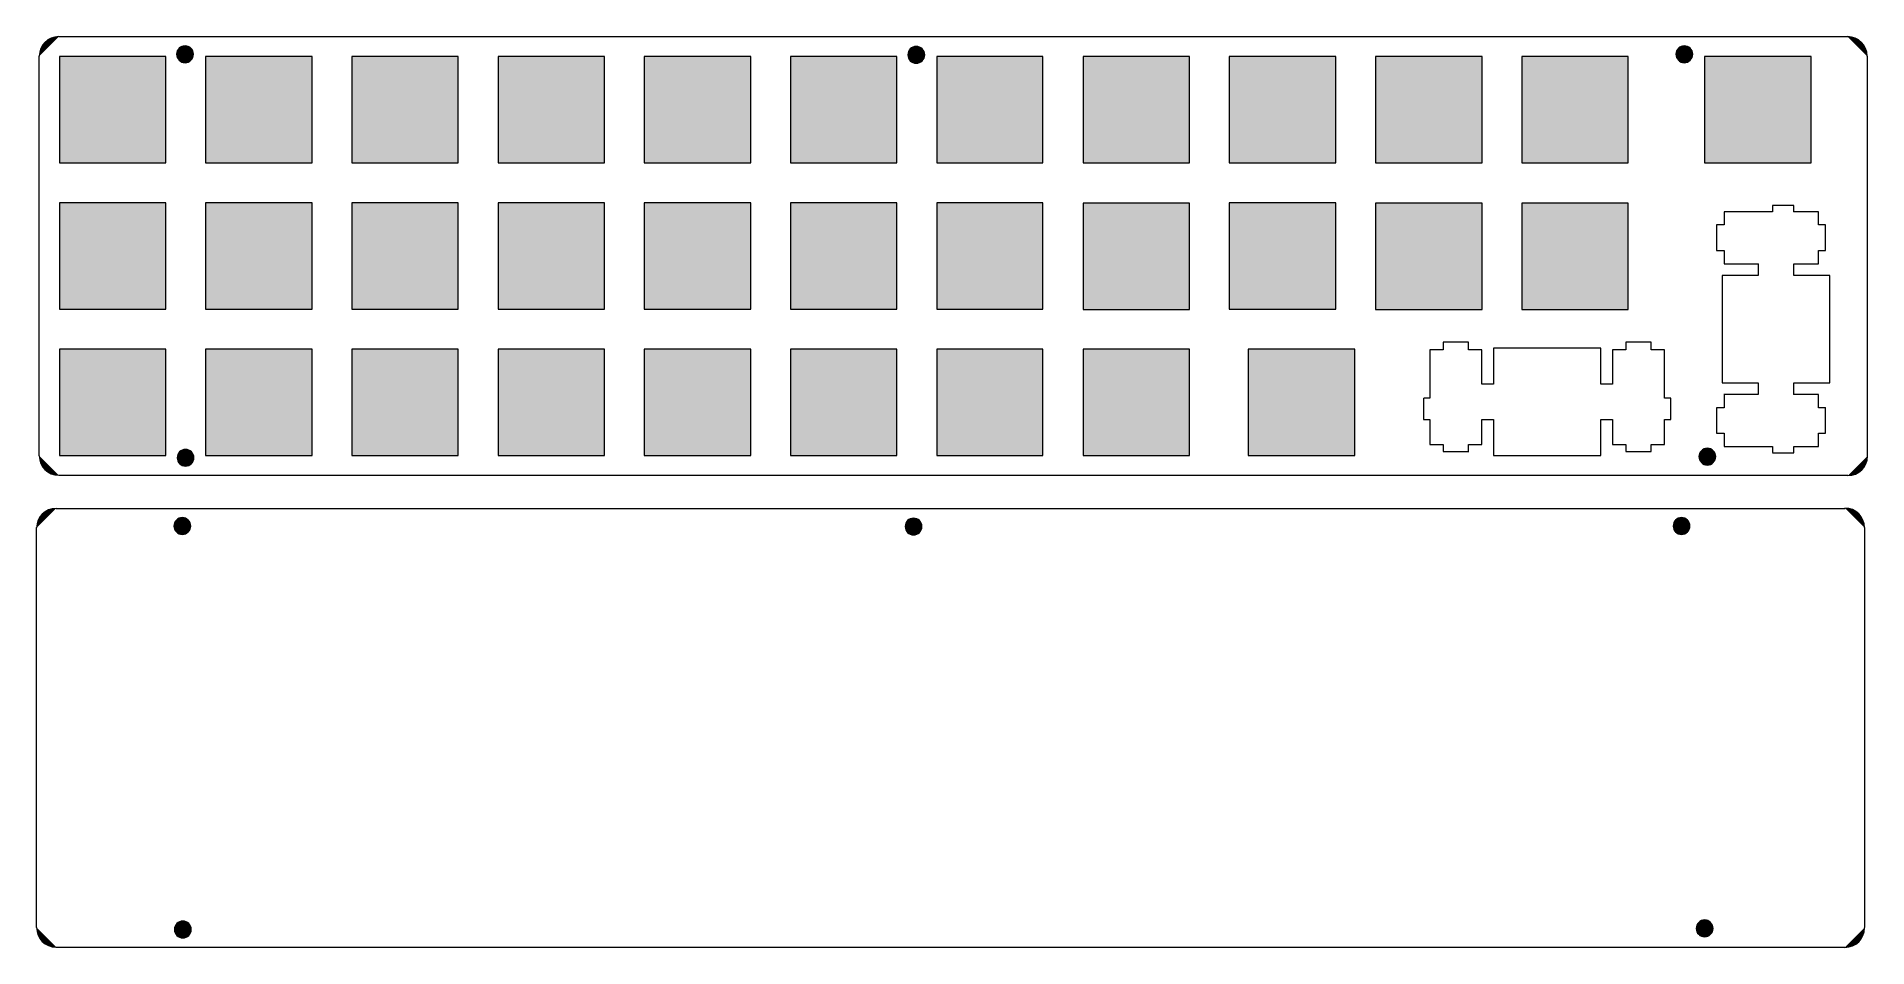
# Model space of a CAD drawing. Header units: millimetres. Extents: x 24 to 263, y 39 to 158.
import ezdxf

# ---------------------------------------------------------------- set-up
doc = ezdxf.new("R2010")
doc.units = ezdxf.units.MM
doc.header["$MEASUREMENT"] = 0
doc.layers.add('_U+30EC_U+30A4_U+30E4_U+30FC 1', color=7, linetype='Continuous')

# ---------------------------------------------------------------- blocks, each defined once
blk = doc.blocks.new('block 5')
at = {"layer": '_U+30EC_U+30A4_U+30E4_U+30FC 1', "true_color": 0xffffff}
h = blk.add_hatch(color=7, dxfattribs=at)
h.dxf.hatch_style = 2
edge = h.paths.add_edge_path()
edge.add_spline(control_points=[(27.02, 157.69), (25.61, 157.69), (24.48, 156.56), (24.48, 155.15)], knot_values=[0, 0, 0, 0, 0.352778, 0.352778, 0.352778, 0.352778], degree=3, periodic=0)
edge.add_line((24.48, 155.15), (27.02, 157.69))
h = blk.add_hatch(color=7, dxfattribs=at)
h.dxf.hatch_style = 2
edge = h.paths.add_edge_path()
edge.add_spline(control_points=[(262.57, 155.15), (262.57, 156.56), (261.44, 157.69), (260.03, 157.69)], knot_values=[0, 0, 0, 0, 0.352778, 0.352778, 0.352778, 0.352778], degree=3, periodic=0)
edge.add_line((260.03, 157.69), (262.57, 155.15))
h = blk.add_hatch(color=7, dxfattribs=at)
h.dxf.hatch_style = 2
edge = h.paths.add_edge_path()
edge.add_spline(control_points=[(24.48, 103.12), (24.48, 101.71), (25.61, 100.58), (27.02, 100.58)], knot_values=[0, 0, 0, 0, 0.352778, 0.352778, 0.352778, 0.352778], degree=3, periodic=0)
edge.add_line((27.02, 100.58), (24.48, 103.12))
h = blk.add_hatch(color=7, dxfattribs=at)
h.dxf.hatch_style = 2
edge = h.paths.add_edge_path()
edge.add_spline(control_points=[(260.07, 100.54), (261.48, 100.54), (262.61, 101.67), (262.61, 103.08)], knot_values=[0, 0, 0, 0, 0.352778, 0.352778, 0.352778, 0.352778], degree=3, periodic=0)
edge.add_line((262.61, 103.08), (260.07, 100.54))
at = {"layer": '_U+30EC_U+30A4_U+30E4_U+30FC 1', "color": 7, "lineweight": 5, "true_color": 0xffffff}
for points in [[(27.02, 157.69), (260.07, 157.69)], [(24.48, 103.12), (24.48, 155.19)], [(262.57, 155.15), (262.57, 103.08)], [(260.07, 100.54), (27.02, 100.54)]]:
    blk.add_lwpolyline(points, dxfattribs=at)
for points in [[(27.02, 157.69), (25.61, 157.69), (24.48, 156.56), (24.48, 155.15)], [(262.57, 155.15), (262.57, 156.56), (261.44, 157.69), (260.03, 157.69)], [(24.48, 103.12), (24.48, 101.71), (25.61, 100.58), (27.02, 100.58)], [(260.07, 100.54), (261.48, 100.54), (262.61, 101.67), (262.61, 103.08)]]:
    blk.add_open_spline(points, degree=3, dxfattribs=at)
blk = doc.blocks.new('block 6')
at = {"layer": '_U+30EC_U+30A4_U+30E4_U+30FC 1', "true_color": 0xffffff}
h = blk.add_hatch(color=7, dxfattribs=at)
h.dxf.hatch_style = 2
edge = h.paths.add_edge_path()
edge.add_spline(control_points=[(43.46, 156.49), (44.07, 156.49), (44.56, 156), (44.56, 155.4), (44.56, 154.79), (44.07, 154.3), (43.46, 154.3), (42.86, 154.3), (42.37, 154.79), (42.37, 155.4), (42.37, 156), (42.86, 156.49), (43.46, 156.49)], knot_values=[0, 0, 0, 0, 1, 1, 1, 2, 2, 2, 3, 3, 3, 4, 4, 4, 4], degree=3, periodic=1)
h = blk.add_hatch(color=7, dxfattribs=at)
h.dxf.hatch_style = 2
edge = h.paths.add_edge_path()
edge.add_spline(control_points=[(138.71, 156.42), (139.32, 156.42), (139.81, 155.93), (139.81, 155.33), (139.81, 154.72), (139.32, 154.23), (138.71, 154.23), (138.11, 154.23), (137.62, 154.72), (137.62, 155.33), (137.62, 155.93), (138.11, 156.42), (138.71, 156.42)], knot_values=[0, 0, 0, 0, 1, 1, 1, 2, 2, 2, 3, 3, 3, 4, 4, 4, 4], degree=3, periodic=1)
h = blk.add_hatch(color=7, dxfattribs=at)
h.dxf.hatch_style = 2
edge = h.paths.add_edge_path()
edge.add_spline(control_points=[(238.76, 156.49), (239.36, 156.49), (239.85, 156), (239.85, 155.4), (239.85, 154.79), (239.36, 154.3), (238.76, 154.3), (238.16, 154.3), (237.67, 154.79), (237.67, 155.4), (237.67, 156), (238.16, 156.49), (238.76, 156.49)], knot_values=[0, 0, 0, 0, 1, 1, 1, 2, 2, 2, 3, 3, 3, 4, 4, 4, 4], degree=3, periodic=1)
h = blk.add_hatch(color=7, dxfattribs=at)
h.dxf.hatch_style = 2
edge = h.paths.add_edge_path()
edge.add_spline(control_points=[(43.53, 103.96), (44.14, 103.96), (44.63, 103.47), (44.63, 102.87), (44.63, 102.27), (44.14, 101.78), (43.53, 101.78), (42.93, 101.78), (42.44, 102.27), (42.44, 102.87), (42.44, 103.47), (42.93, 103.96), (43.53, 103.96)], knot_values=[0, 0, 0, 0, 1, 1, 1, 2, 2, 2, 3, 3, 3, 4, 4, 4, 4], degree=3, periodic=1)
h = blk.add_hatch(color=7, dxfattribs=at)
h.dxf.hatch_style = 2
edge = h.paths.add_edge_path()
edge.add_spline(control_points=[(241.76, 104.1), (242.36, 104.1), (242.85, 103.62), (242.85, 103.01), (242.85, 102.41), (242.36, 101.92), (241.76, 101.92), (241.15, 101.92), (240.67, 102.41), (240.67, 103.01), (240.67, 103.62), (241.15, 104.1), (241.76, 104.1)], knot_values=[0, 0, 0, 0, 1, 1, 1, 2, 2, 2, 3, 3, 3, 4, 4, 4, 4], degree=3, periodic=1)
at = {"layer": '_U+30EC_U+30A4_U+30E4_U+30FC 1', "color": 7, "lineweight": 5, "true_color": 0xffffff}
for points in [[(43.46, 156.49), (44.07, 156.49), (44.56, 156), (44.56, 155.4), (44.56, 154.79), (44.07, 154.3), (43.46, 154.3), (42.86, 154.3), (42.37, 154.79), (42.37, 155.4), (42.37, 156), (42.86, 156.49), (43.46, 156.49)], [(138.71, 156.42), (139.32, 156.42), (139.81, 155.93), (139.81, 155.33), (139.81, 154.72), (139.32, 154.23), (138.71, 154.23), (138.11, 154.23), (137.62, 154.72), (137.62, 155.33), (137.62, 155.93), (138.11, 156.42), (138.71, 156.42)], [(238.76, 156.49), (239.36, 156.49), (239.85, 156), (239.85, 155.4), (239.85, 154.79), (239.36, 154.3), (238.76, 154.3), (238.16, 154.3), (237.67, 154.79), (237.67, 155.4), (237.67, 156), (238.16, 156.49), (238.76, 156.49)], [(43.53, 103.96), (44.14, 103.96), (44.63, 103.47), (44.63, 102.87), (44.63, 102.27), (44.14, 101.78), (43.53, 101.78), (42.93, 101.78), (42.44, 102.27), (42.44, 102.87), (42.44, 103.47), (42.93, 103.96), (43.53, 103.96)], [(241.76, 104.1), (242.36, 104.1), (242.85, 103.62), (242.85, 103.01), (242.85, 102.41), (242.36, 101.92), (241.76, 101.92), (241.15, 101.92), (240.67, 102.41), (240.67, 103.01), (240.67, 103.62), (241.15, 104.1), (241.76, 104.1)]]:
    blk.add_open_spline(points, degree=3, knots=[0, 0, 0, 0, 1, 1, 1, 2, 2, 2, 3, 3, 3, 4, 4, 4, 4], dxfattribs=at)
blk = doc.blocks.new('block 7')
at = {"layer": '_U+30EC_U+30A4_U+30E4_U+30FC 1', "true_color": 0xffffff}
h = blk.add_hatch(color=7, dxfattribs=at)
h.dxf.hatch_style = 2
edge = h.paths.add_edge_path()
edge.add_spline(control_points=[(26.67, 96.27), (25.26, 96.27), (24.13, 95.14), (24.13, 93.73)], knot_values=[0, 0, 0, 0, 0.352778, 0.352778, 0.352778, 0.352778], degree=3, periodic=0)
edge.add_line((24.13, 93.73), (26.67, 96.27))
h = blk.add_hatch(color=7, dxfattribs=at)
h.dxf.hatch_style = 2
edge = h.paths.add_edge_path()
edge.add_spline(control_points=[(262.22, 93.77), (262.22, 95.18), (261.09, 96.31), (259.68, 96.31)], knot_values=[0, 0, 0, 0, 0.352778, 0.352778, 0.352778, 0.352778], degree=3, periodic=0)
edge.add_line((259.68, 96.31), (262.22, 93.77))
h = blk.add_hatch(color=7, dxfattribs=at)
h.dxf.hatch_style = 2
edge = h.paths.add_edge_path()
edge.add_spline(control_points=[(24.13, 41.7), (24.13, 40.29), (25.26, 39.16), (26.67, 39.16)], knot_values=[0, 0, 0, 0, 0.352778, 0.352778, 0.352778, 0.352778], degree=3, periodic=0)
edge.add_line((26.67, 39.16), (24.13, 41.7))
h = blk.add_hatch(color=7, dxfattribs=at)
h.dxf.hatch_style = 2
edge = h.paths.add_edge_path()
edge.add_spline(control_points=[(259.68, 39.12), (261.09, 39.12), (262.22, 40.25), (262.22, 41.66)], knot_values=[0, 0, 0, 0, 0.352778, 0.352778, 0.352778, 0.352778], degree=3, periodic=0)
edge.add_line((262.22, 41.66), (259.68, 39.12))
at = {"layer": '_U+30EC_U+30A4_U+30E4_U+30FC 1', "color": 7, "lineweight": 5, "true_color": 0xffffff}
for points in [[(26.67, 96.27), (259.71, 96.27)], [(24.13, 41.7), (24.13, 93.77)], [(262.22, 93.77), (262.22, 41.7)], [(259.68, 39.12), (26.63, 39.12)]]:
    blk.add_lwpolyline(points, dxfattribs=at)
for points in [[(26.67, 96.27), (25.26, 96.27), (24.13, 95.14), (24.13, 93.73)], [(262.22, 93.77), (262.22, 95.18), (261.09, 96.31), (259.68, 96.31)], [(24.13, 41.7), (24.13, 40.29), (25.26, 39.16), (26.67, 39.16)], [(259.68, 39.12), (261.09, 39.12), (262.22, 40.25), (262.22, 41.66)]]:
    blk.add_open_spline(points, degree=3, dxfattribs=at)
blk = doc.blocks.new('block 8')
at = {"layer": '_U+30EC_U+30A4_U+30E4_U+30FC 1', "true_color": 0xffffff}
h = blk.add_hatch(color=7, dxfattribs=at)
h.dxf.hatch_style = 2
edge = h.paths.add_edge_path()
edge.add_spline(control_points=[(43.11, 95.07), (43.71, 95.07), (44.2, 94.58), (44.2, 93.98), (44.2, 93.38), (43.71, 92.89), (43.11, 92.89), (42.51, 92.89), (42.02, 93.38), (42.02, 93.98), (42.02, 94.58), (42.51, 95.07), (43.11, 95.07)], knot_values=[0, 0, 0, 0, 1, 1, 1, 2, 2, 2, 3, 3, 3, 4, 4, 4, 4], degree=3, periodic=1)
h = blk.add_hatch(color=7, dxfattribs=at)
h.dxf.hatch_style = 2
edge = h.paths.add_edge_path()
edge.add_spline(control_points=[(138.36, 95), (138.96, 95), (139.45, 94.51), (139.45, 93.91), (139.45, 93.31), (138.96, 92.82), (138.36, 92.82), (137.76, 92.82), (137.27, 93.31), (137.27, 93.91), (137.27, 94.51), (137.76, 95), (138.36, 95)], knot_values=[0, 0, 0, 0, 1, 1, 1, 2, 2, 2, 3, 3, 3, 4, 4, 4, 4], degree=3, periodic=1)
h = blk.add_hatch(color=7, dxfattribs=at)
h.dxf.hatch_style = 2
edge = h.paths.add_edge_path()
edge.add_spline(control_points=[(238.41, 95.07), (239.01, 95.07), (239.5, 94.58), (239.5, 93.98), (239.5, 93.38), (239.01, 92.89), (238.41, 92.89), (237.8, 92.89), (237.31, 93.38), (237.31, 93.98), (237.31, 94.58), (237.8, 95.07), (238.41, 95.07)], knot_values=[0, 0, 0, 0, 1, 1, 1, 2, 2, 2, 3, 3, 3, 4, 4, 4, 4], degree=3, periodic=1)
h = blk.add_hatch(color=7, dxfattribs=at)
h.dxf.hatch_style = 2
edge = h.paths.add_edge_path()
edge.add_spline(control_points=[(43.18, 42.55), (43.78, 42.55), (44.27, 42.06), (44.27, 41.45), (44.27, 40.85), (43.78, 40.36), (43.18, 40.36), (42.58, 40.36), (42.09, 40.85), (42.09, 41.45), (42.09, 42.06), (42.58, 42.55), (43.18, 42.55)], knot_values=[0, 0, 0, 0, 1, 1, 1, 2, 2, 2, 3, 3, 3, 4, 4, 4, 4], degree=3, periodic=1)
h = blk.add_hatch(color=7, dxfattribs=at)
h.dxf.hatch_style = 2
edge = h.paths.add_edge_path()
edge.add_spline(control_points=[(241.41, 42.69), (242.01, 42.69), (242.5, 42.2), (242.5, 41.59), (242.5, 40.99), (242.01, 40.5), (241.41, 40.5), (240.8, 40.5), (240.31, 40.99), (240.31, 41.59), (240.31, 42.2), (240.8, 42.69), (241.41, 42.69)], knot_values=[0, 0, 0, 0, 1, 1, 1, 2, 2, 2, 3, 3, 3, 4, 4, 4, 4], degree=3, periodic=1)
at = {"layer": '_U+30EC_U+30A4_U+30E4_U+30FC 1', "color": 7, "lineweight": 5, "true_color": 0xffffff}
for points in [[(43.11, 95.07), (43.71, 95.07), (44.2, 94.58), (44.2, 93.98), (44.2, 93.38), (43.71, 92.89), (43.11, 92.89), (42.51, 92.89), (42.02, 93.38), (42.02, 93.98), (42.02, 94.58), (42.51, 95.07), (43.11, 95.07)], [(138.36, 95), (138.96, 95), (139.45, 94.51), (139.45, 93.91), (139.45, 93.31), (138.96, 92.82), (138.36, 92.82), (137.76, 92.82), (137.27, 93.31), (137.27, 93.91), (137.27, 94.51), (137.76, 95), (138.36, 95)], [(238.41, 95.07), (239.01, 95.07), (239.5, 94.58), (239.5, 93.98), (239.5, 93.38), (239.01, 92.89), (238.41, 92.89), (237.8, 92.89), (237.31, 93.38), (237.31, 93.98), (237.31, 94.58), (237.8, 95.07), (238.41, 95.07)], [(43.18, 42.55), (43.78, 42.55), (44.27, 42.06), (44.27, 41.45), (44.27, 40.85), (43.78, 40.36), (43.18, 40.36), (42.58, 40.36), (42.09, 40.85), (42.09, 41.45), (42.09, 42.06), (42.58, 42.55), (43.18, 42.55)], [(241.41, 42.69), (242.01, 42.69), (242.5, 42.2), (242.5, 41.59), (242.5, 40.99), (242.01, 40.5), (241.41, 40.5), (240.8, 40.5), (240.31, 40.99), (240.31, 41.59), (240.31, 42.2), (240.8, 42.69), (241.41, 42.69)]]:
    blk.add_open_spline(points, degree=3, knots=[0, 0, 0, 0, 1, 1, 1, 2, 2, 2, 3, 3, 3, 4, 4, 4, 4], dxfattribs=at)

msp = doc.modelspace()

# ---------------------------------------------------------------- hatches: boundary and pattern name
at = {"layer": '_U+30EC_U+30A4_U+30E4_U+30FC 1', "true_color": 0xffffff}
h = msp.add_hatch(color=7, dxfattribs=at)
h.dxf.hatch_style = 2
h.paths.add_polyline_path([(27.09, 155.12), (27.09, 141.25), (40.96, 141.25), (40.96, 155.12)])
h = msp.add_hatch(color=7, dxfattribs=at)
h.dxf.hatch_style = 2
h.paths.add_polyline_path([(46.14, 155.12), (46.14, 141.25), (60.01, 141.25), (60.01, 155.12)])
h = msp.add_hatch(color=7, dxfattribs=at)
h.dxf.hatch_style = 2
h.paths.add_polyline_path([(65.19, 155.12), (65.19, 141.25), (79.06, 141.25), (79.06, 155.12)])
h = msp.add_hatch(color=7, dxfattribs=at)
h.dxf.hatch_style = 2
h.paths.add_polyline_path([(84.24, 155.12), (84.24, 141.25), (98.11, 141.25), (98.11, 155.12)])
h = msp.add_hatch(color=7, dxfattribs=at)
h.dxf.hatch_style = 2
h.paths.add_polyline_path([(103.29, 155.12), (103.29, 141.25), (117.16, 141.25), (117.16, 155.12)])
h = msp.add_hatch(color=7, dxfattribs=at)
h.dxf.hatch_style = 2
h.paths.add_polyline_path([(122.34, 155.12), (122.34, 141.25), (136.17, 141.25), (136.17, 155.12)])
h = msp.add_hatch(color=7, dxfattribs=at)
h.dxf.hatch_style = 2
h.paths.add_polyline_path([(141.39, 155.12), (141.39, 141.25), (155.22, 141.25), (155.22, 155.12)])
h = msp.add_hatch(color=7, dxfattribs=at)
h.dxf.hatch_style = 2
h.paths.add_polyline_path([(160.44, 155.12), (160.44, 141.25), (174.31, 141.25), (174.31, 155.12)])
h = msp.add_hatch(color=7, dxfattribs=at)
h.dxf.hatch_style = 2
h.paths.add_polyline_path([(179.49, 155.12), (179.49, 141.25), (193.36, 141.25), (193.36, 155.12)])
h = msp.add_hatch(color=7, dxfattribs=at)
h.dxf.hatch_style = 2
h.paths.add_polyline_path([(198.54, 155.12), (198.54, 141.25), (212.41, 141.25), (212.41, 155.12)])
h = msp.add_hatch(color=7, dxfattribs=at)
h.dxf.hatch_style = 2
h.paths.add_polyline_path([(217.59, 155.12), (217.59, 141.25), (231.46, 141.25), (231.46, 155.12)])
h = msp.add_hatch(color=7, dxfattribs=at)
h.dxf.hatch_style = 2
h.paths.add_polyline_path([(241.41, 155.12), (241.41, 141.25), (255.27, 141.25), (255.27, 155.12)])
h = msp.add_hatch(color=7, dxfattribs=at)
h.dxf.hatch_style = 2
h.paths.add_polyline_path([(27.09, 136.07), (27.09, 122.2), (40.96, 122.2), (40.96, 136.07)])
h = msp.add_hatch(color=7, dxfattribs=at)
h.dxf.hatch_style = 2
h.paths.add_polyline_path([(46.14, 136.07), (46.14, 122.2), (60.01, 122.2), (60.01, 136.07)])
h = msp.add_hatch(color=7, dxfattribs=at)
h.dxf.hatch_style = 2
h.paths.add_polyline_path([(65.19, 136.07), (65.19, 122.2), (79.06, 122.2), (79.06, 136.07)])
h = msp.add_hatch(color=7, dxfattribs=at)
h.dxf.hatch_style = 2
h.paths.add_polyline_path([(84.24, 136.07), (84.24, 122.2), (98.11, 122.2), (98.11, 136.07)])
h = msp.add_hatch(color=7, dxfattribs=at)
h.dxf.hatch_style = 2
h.paths.add_polyline_path([(103.29, 136.07), (103.29, 122.2), (117.16, 122.2), (117.16, 136.07)])
h = msp.add_hatch(color=7, dxfattribs=at)
h.dxf.hatch_style = 2
h.paths.add_polyline_path([(122.34, 136.07), (122.34, 122.2), (136.17, 122.2), (136.17, 136.07)])
h = msp.add_hatch(color=7, dxfattribs=at)
h.dxf.hatch_style = 2
h.paths.add_polyline_path([(141.39, 136.07), (141.39, 122.2), (155.22, 122.2), (155.22, 136.07)])
h = msp.add_hatch(color=7, dxfattribs=at)
h.dxf.hatch_style = 2
h.paths.add_polyline_path([(160.44, 136.03), (160.44, 122.17), (174.31, 122.17), (174.31, 136.03)])
h = msp.add_hatch(color=7, dxfattribs=at)
h.dxf.hatch_style = 2
h.paths.add_polyline_path([(179.49, 136.07), (179.49, 122.2), (193.36, 122.2), (193.36, 136.07)])
h = msp.add_hatch(color=7, dxfattribs=at)
h.dxf.hatch_style = 2
h.paths.add_polyline_path([(198.54, 136.03), (198.54, 122.17), (212.41, 122.17), (212.41, 136.03)])
h = msp.add_hatch(color=7, dxfattribs=at)
h.dxf.hatch_style = 2
h.paths.add_polyline_path([(217.59, 136.03), (217.59, 122.17), (231.46, 122.17), (231.46, 136.03)])
h = msp.add_hatch(color=7, dxfattribs=at)
h.dxf.hatch_style = 2
h.paths.add_polyline_path([(27.09, 117.02), (27.09, 103.15), (40.96, 103.15), (40.96, 117.02)])
h = msp.add_hatch(color=7, dxfattribs=at)
h.dxf.hatch_style = 2
h.paths.add_polyline_path([(46.14, 117.02), (46.14, 103.15), (60.01, 103.15), (60.01, 117.02)])
h = msp.add_hatch(color=7, dxfattribs=at)
h.dxf.hatch_style = 2
h.paths.add_polyline_path([(65.19, 117.02), (65.19, 103.15), (79.06, 103.15), (79.06, 117.02)])
h = msp.add_hatch(color=7, dxfattribs=at)
h.dxf.hatch_style = 2
h.paths.add_polyline_path([(84.24, 117.02), (84.24, 103.15), (98.11, 103.15), (98.11, 117.02)])
h = msp.add_hatch(color=7, dxfattribs=at)
h.dxf.hatch_style = 2
h.paths.add_polyline_path([(103.29, 117.02), (103.29, 103.15), (117.16, 103.15), (117.16, 117.02)])
h = msp.add_hatch(color=7, dxfattribs=at)
h.dxf.hatch_style = 2
h.paths.add_polyline_path([(122.34, 117.02), (122.34, 103.15), (136.17, 103.15), (136.17, 117.02)])
h = msp.add_hatch(color=7, dxfattribs=at)
h.dxf.hatch_style = 2
h.paths.add_polyline_path([(141.39, 117.02), (141.39, 103.15), (155.22, 103.15), (155.22, 117.02)])
h = msp.add_hatch(color=7, dxfattribs=at)
h.dxf.hatch_style = 2
h.paths.add_polyline_path([(160.44, 117.02), (160.44, 103.15), (174.31, 103.15), (174.31, 117.02)])
h = msp.add_hatch(color=7, dxfattribs=at)
h.dxf.hatch_style = 2
h.paths.add_polyline_path([(181.96, 117.02), (181.96, 103.15), (195.83, 103.15), (195.83, 117.02)])

# ---------------------------------------------------------------- linework, layer by layer
at = {"layer": '_U+30EC_U+30A4_U+30E4_U+30FC 1', "color": 7, "lineweight": 5, "true_color": 0xffffff}
for points in [[(27.09, 155.12), (27.09, 141.25), (40.96, 141.25), (40.96, 155.12), (27.09, 155.12)], [(46.14, 155.12), (46.14, 141.25), (60.01, 141.25), (60.01, 155.12), (46.14, 155.12)], [(65.19, 155.12), (65.19, 141.25), (79.06, 141.25), (79.06, 155.12), (65.19, 155.12)], [(84.24, 155.12), (84.24, 141.25), (98.11, 141.25), (98.11, 155.12), (84.24, 155.12)], [(103.29, 155.12), (103.29, 141.25), (117.16, 141.25), (117.16, 155.12), (103.29, 155.12)], [(122.34, 155.12), (122.34, 141.25), (136.17, 141.25), (136.17, 155.12), (122.34, 155.12)], [(141.39, 155.12), (141.39, 141.25), (155.22, 141.25), (155.22, 155.12), (141.39, 155.12)], [(160.44, 155.12), (160.44, 141.25), (174.31, 141.25), (174.31, 155.12), (160.44, 155.12)], [(179.49, 155.12), (179.49, 141.25), (193.36, 141.25), (193.36, 155.12), (179.49, 155.12)], [(198.54, 155.12), (198.54, 141.25), (212.41, 141.25), (212.41, 155.12), (198.54, 155.12)], [(217.59, 155.12), (217.59, 141.25), (231.46, 141.25), (231.46, 155.12), (217.59, 155.12)], [(241.41, 155.12), (241.41, 141.25), (255.27, 141.25), (255.27, 155.12), (241.41, 155.12)], [(27.09, 136.07), (27.09, 122.2), (40.96, 122.2), (40.96, 136.07), (27.09, 136.07)], [(46.14, 136.07), (46.14, 122.2), (60.01, 122.2), (60.01, 136.07), (46.14, 136.07)], [(65.19, 136.07), (65.19, 122.2), (79.06, 122.2), (79.06, 136.07), (65.19, 136.07)], [(84.24, 136.07), (84.24, 122.2), (98.11, 122.2), (98.11, 136.07), (84.24, 136.07)], [(103.29, 136.07), (103.29, 122.2), (117.16, 122.2), (117.16, 136.07), (103.29, 136.07)], [(122.34, 136.07), (122.34, 122.2), (136.17, 122.2), (136.17, 136.07), (122.34, 136.07)], [(141.39, 136.07), (141.39, 122.2), (155.22, 122.2), (155.22, 136.07), (141.39, 136.07)], [(160.44, 136.03), (160.44, 122.17), (174.31, 122.17), (174.31, 136.03), (160.44, 136.03)], [(179.49, 136.07), (179.49, 122.2), (193.36, 122.2), (193.36, 136.07), (179.49, 136.07)], [(198.54, 136.03), (198.54, 122.17), (212.41, 122.17), (212.41, 136.03), (198.54, 136.03)], [(217.59, 136.03), (217.59, 122.17), (231.46, 122.17), (231.46, 136.03), (217.59, 136.03)], [(243.95, 134.9), (243.95, 133.17)], [(250.23, 134.9), (243.95, 134.9)], [(243.95, 134.9), (243.95, 133.17)], [(250.23, 134.9), (243.95, 134.9)], [(253.01, 135.71), (250.23, 135.71)], [(250.23, 135.71), (250.23, 134.9)], [(253.01, 135.71), (250.23, 135.71)], [(250.23, 135.71), (250.23, 134.9)], [(256.22, 134.9), (252.98, 134.9)], [(256.22, 134.9), (252.98, 134.9)], [(253.01, 134.9), (253.01, 135.71)], [(253.01, 134.9), (253.01, 135.71)], [(256.22, 133.17), (256.22, 134.9)], [(256.22, 133.17), (256.22, 134.9)], [(242.96, 133.17), (242.96, 129.86)], [(243.95, 133.17), (242.96, 133.17)], [(242.96, 133.17), (242.96, 129.86)], [(243.95, 133.17), (242.96, 133.17)], [(257.17, 133.17), (256.26, 133.17)], [(257.17, 133.17), (256.26, 133.17)], [(257.17, 129.86), (257.17, 133.17)], [(257.17, 129.86), (257.17, 133.17)], [(242.96, 129.86), (243.95, 129.86)], [(242.96, 129.86), (243.95, 129.86)], [(243.95, 129.86), (243.95, 128.13)], [(256.22, 129.86), (257.14, 129.86)], [(256.22, 128.13), (256.22, 129.86)], [(256.22, 129.86), (257.14, 129.86)], [(256.22, 128.13), (256.22, 129.86)], [(243.7, 126.61), (243.7, 112.61)], [(248.39, 126.61), (243.7, 126.61)], [(243.7, 126.61), (243.7, 112.61)], [(243.95, 128.13), (248.43, 128.13)], [(243.95, 128.13), (248.43, 128.13)], [(248.39, 128.13), (248.39, 126.61)], [(248.39, 128.13), (248.39, 126.61)], [(253.01, 126.61), (253.01, 128.13)], [(253.01, 128.13), (256.26, 128.13)], [(253.01, 126.61), (253.01, 128.13)], [(253.01, 128.13), (256.26, 128.13)], [(257.7, 126.61), (253.01, 126.61)], [(257.7, 126.61), (253.01, 126.61)], [(257.7, 112.61), (257.7, 126.61)], [(257.7, 112.61), (257.7, 126.61)], [(27.09, 117.02), (27.09, 103.15), (40.96, 103.15), (40.96, 117.02), (27.09, 117.02)], [(46.14, 117.02), (46.14, 103.15), (60.01, 103.15), (60.01, 117.02), (46.14, 117.02)], [(65.19, 117.02), (65.19, 103.15), (79.06, 103.15), (79.06, 117.02), (65.19, 117.02)], [(84.24, 117.02), (84.24, 103.15), (98.11, 103.15), (98.11, 117.02), (84.24, 117.02)], [(103.29, 117.02), (103.29, 103.15), (117.16, 103.15), (117.16, 117.02), (103.29, 117.02)], [(122.34, 117.02), (122.34, 103.15), (136.17, 103.15), (136.17, 117.02), (122.34, 117.02)], [(141.39, 117.02), (141.39, 103.15), (155.22, 103.15), (155.22, 117.02), (141.39, 117.02)], [(160.44, 117.02), (160.44, 103.15), (174.31, 103.15), (174.31, 117.02), (160.44, 117.02)], [(181.96, 117.02), (181.96, 103.15), (195.83, 103.15), (195.83, 117.02), (181.96, 117.02)], [(207.36, 116.91), (205.63, 116.91)], [(205.63, 116.91), (205.63, 110.63)], [(205.63, 116.91), (205.63, 110.63)], [(207.36, 116.91), (205.63, 116.91)], [(210.64, 117.9), (207.33, 117.9)], [(210.64, 117.9), (207.33, 117.9)], [(207.36, 117.9), (207.36, 116.91)], [(207.36, 117.9), (207.36, 116.91)], [(210.64, 116.91), (210.64, 117.9)], [(210.64, 116.91), (210.64, 117.9)], [(212.37, 116.91), (210.64, 116.91)], [(212.37, 116.91), (210.64, 116.91)], [(212.37, 112.43), (212.37, 116.91)], [(212.37, 112.43), (212.37, 116.91)], [(213.89, 117.12), (213.89, 112.43)], [(227.89, 117.12), (213.89, 117.12)], [(227.89, 112.43), (227.89, 117.12)], [(227.89, 112.43), (227.89, 117.12)], [(229.41, 116.91), (229.41, 112.43)], [(231.14, 116.91), (229.41, 116.91)], [(229.41, 116.91), (229.41, 112.43)], [(234.46, 117.9), (231.14, 117.9)], [(231.14, 117.9), (231.14, 116.91)], [(234.46, 117.9), (231.14, 117.9)], [(231.14, 117.9), (231.14, 116.91)], [(234.46, 116.91), (234.46, 117.9)], [(234.46, 116.91), (234.46, 117.9)], [(236.18, 116.91), (234.46, 116.91)], [(236.18, 116.91), (234.46, 116.91)], [(236.18, 110.63), (236.18, 116.91)], [(236.18, 110.63), (236.18, 116.91)], [(213.89, 112.43), (212.37, 112.43)], [(213.89, 112.43), (212.37, 112.43)], [(229.41, 112.43), (227.89, 112.43)], [(243.7, 112.61), (248.39, 112.61)], [(243.7, 112.61), (248.39, 112.61)], [(248.39, 112.61), (248.39, 111.09)], [(248.39, 112.61), (248.39, 111.09)], [(253.01, 112.61), (257.7, 112.61)], [(253.01, 111.09), (253.01, 112.61)], [(253.01, 112.61), (257.7, 112.61)], [(253.01, 111.09), (253.01, 112.61)], [(204.79, 110.63), (204.79, 107.84)], [(204.79, 110.63), (204.79, 107.84)], [(205.63, 110.63), (204.82, 110.63)], [(205.63, 110.63), (204.82, 110.63)], [(237, 110.63), (236.18, 110.63)], [(237, 110.63), (236.18, 110.63)], [(237, 107.84), (237, 110.63)], [(237, 107.84), (237, 110.63)], [(248.39, 111.09), (243.91, 111.09)], [(248.39, 111.09), (243.91, 111.09)], [(243.95, 111.09), (243.95, 109.36)], [(243.95, 111.09), (243.95, 109.36)], [(256.22, 111.09), (252.98, 111.09)], [(256.22, 111.09), (252.98, 111.09)], [(256.22, 109.36), (256.22, 111.09)], [(256.22, 109.36), (256.22, 111.09)], [(204.79, 107.84), (205.6, 107.84)], [(204.79, 107.84), (205.6, 107.84)], [(205.63, 107.84), (205.63, 104.6)], [(205.63, 107.84), (205.63, 104.6)], [(212.37, 107.84), (213.89, 107.84)], [(212.37, 104.6), (212.37, 107.84)], [(212.37, 107.84), (213.89, 107.84)], [(213.89, 107.84), (213.89, 103.15)], [(213.89, 107.84), (213.89, 103.15)], [(227.89, 103.15), (227.89, 107.84)], [(227.89, 107.84), (229.41, 107.84)], [(227.89, 103.15), (227.89, 107.84)], [(229.41, 107.84), (229.41, 104.6)], [(229.41, 107.84), (229.41, 104.6)], [(236.18, 107.84), (237, 107.84)], [(236.18, 104.6), (236.18, 107.84)], [(236.18, 107.84), (237, 107.84)], [(236.18, 104.6), (236.18, 107.84)], [(242.96, 109.36), (242.96, 106.05)], [(243.95, 109.36), (242.96, 109.36)], [(242.96, 109.36), (242.96, 106.05)], [(243.95, 109.36), (242.96, 109.36)], [(257.17, 109.36), (256.26, 109.36)], [(257.17, 109.36), (256.26, 109.36)], [(257.17, 106.08), (257.17, 109.4)], [(257.17, 106.08), (257.17, 109.4)], [(242.96, 106.08), (243.95, 106.08)], [(242.96, 106.08), (243.95, 106.08)], [(243.95, 106.08), (243.95, 104.35)], [(243.95, 106.08), (243.95, 104.35)], [(256.22, 106.08), (257.14, 106.08)], [(256.22, 104.35), (256.22, 106.08)], [(256.22, 106.08), (257.14, 106.08)], [(256.22, 104.35), (256.22, 106.08)], [(205.63, 104.6), (207.36, 104.6)], [(205.63, 104.6), (207.36, 104.6)], [(207.36, 104.6), (207.36, 103.68)], [(207.36, 104.6), (207.36, 103.68)], [(207.36, 103.68), (210.68, 103.68)], [(207.36, 103.68), (210.68, 103.68)], [(210.64, 103.68), (210.64, 104.6)], [(210.64, 104.6), (212.37, 104.6)], [(210.64, 103.68), (210.64, 104.6)], [(210.64, 104.6), (212.37, 104.6)], [(213.89, 103.15), (227.89, 103.15)], [(213.89, 103.15), (227.89, 103.15)], [(227.89, 103.12), (227.89, 103.12)], [(229.41, 104.6), (231.14, 104.6)], [(229.41, 104.6), (231.14, 104.6)], [(231.14, 104.6), (231.14, 103.68)], [(231.14, 104.6), (231.14, 103.68)], [(231.14, 103.68), (234.46, 103.68)], [(231.14, 103.68), (234.46, 103.68)], [(234.46, 103.68), (234.46, 104.6)], [(234.46, 104.6), (236.18, 104.6)], [(234.46, 104.6), (236.18, 104.6)], [(234.46, 103.68), (234.46, 104.6)], [(243.95, 104.35), (250.23, 104.35)], [(243.95, 104.35), (250.23, 104.35)], [(250.23, 104.35), (250.23, 103.54)], [(250.23, 104.35), (250.23, 103.54)], [(250.23, 103.5), (253.01, 103.5)], [(250.23, 103.5), (253.01, 103.5)], [(253.01, 104.35), (256.26, 104.35)], [(253.01, 104.35), (256.26, 104.35)], [(253.01, 103.5), (253.01, 104.32)], [(253.01, 103.5), (253.01, 104.32)]]:
    msp.add_lwpolyline(points, dxfattribs=at)

# ---------------------------------------------------------------- block references
at = {"layer": '_U+30EC_U+30A4_U+30E4_U+30FC 1'}
for name in ['block 5', 'block 6', 'block 7', 'block 8']:
    msp.add_blockref(name, (0, 0), dxfattribs=at)

doc.saveas('drawing.dxf')
